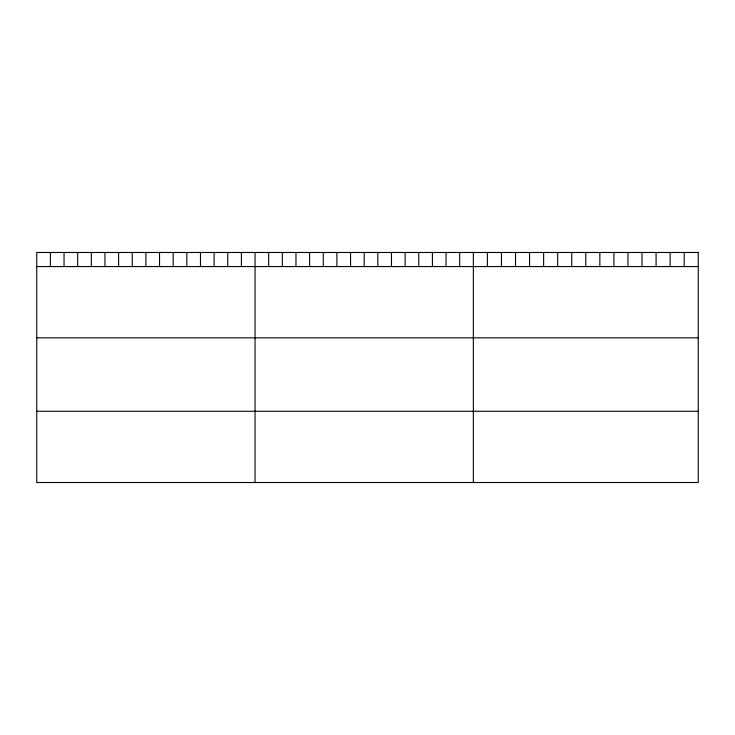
<?xml version="1.0" encoding="UTF-8"?>
<svg xmlns="http://www.w3.org/2000/svg" width="735" height="735" viewBox="0 0 735 735"><rect width="100%" height="100%" fill="white"/><g stroke="black" fill="none" stroke-linecap="round" stroke-linejoin="round"><path stroke-width="1.1" d="M36.75 266.575L698.25 266.575M36.75 337.834L698.25 337.834M36.75 411.26L698.25 411.26M684.193 252.472L684.193 266.575M670.136 252.472L670.136 266.575M656.079 252.472L656.079 266.575M642.022 252.472L642.022 266.575M627.966 252.472L627.966 266.575M613.909 252.472L613.909 266.575M599.852 252.472L599.852 266.575M585.795 252.472L585.795 266.575M571.738 252.472L571.738 266.575M557.681 252.472L557.681 266.575M543.624 252.472L543.624 266.575M529.567 252.472L529.567 266.575M515.511 252.472L515.511 266.575M501.454 252.472L501.454 266.575M487.397 252.472L487.397 266.575M473.34 252.472L473.34 482.528M459.697 252.472L459.697 266.575M446.053 252.472L446.053 266.575M432.41 252.472L432.41 266.575M418.766 252.472L418.766 266.575M405.123 252.472L405.123 266.575M391.479 252.472L391.479 266.575M377.836 252.472L377.836 266.575M364.192 252.472L364.192 266.575M350.549 252.472L350.549 266.575M336.906 252.472L336.906 266.575M323.262 252.472L323.262 266.575M309.619 252.472L309.619 266.575M295.975 252.472L295.975 266.575M282.332 252.472L282.332 266.575M268.688 252.472L268.688 266.575M255.045 252.472L255.045 482.528M241.402 252.472L241.402 266.575M227.758 252.472L227.758 266.575M214.115 252.472L214.115 266.575M200.471 252.472L200.471 266.575M186.828 252.472L186.828 266.575M173.184 252.472L173.184 266.575M159.541 252.472L159.541 266.575M145.898 252.472L145.898 266.575M132.254 252.472L132.254 266.575M118.611 252.472L118.611 266.575M104.967 252.472L104.967 266.575M91.324 252.472L91.324 266.575M77.68 252.472L77.68 266.575M64.037 252.472L64.037 266.575M50.393 252.472L50.393 266.575M698.25 252.472L36.75 252.472L36.75 482.528L698.25 482.528L698.25 252.472"/></g></svg>
